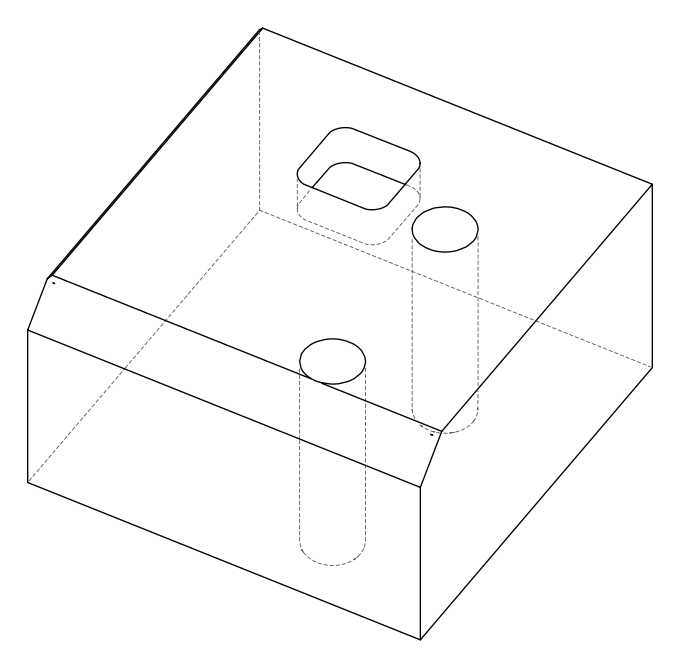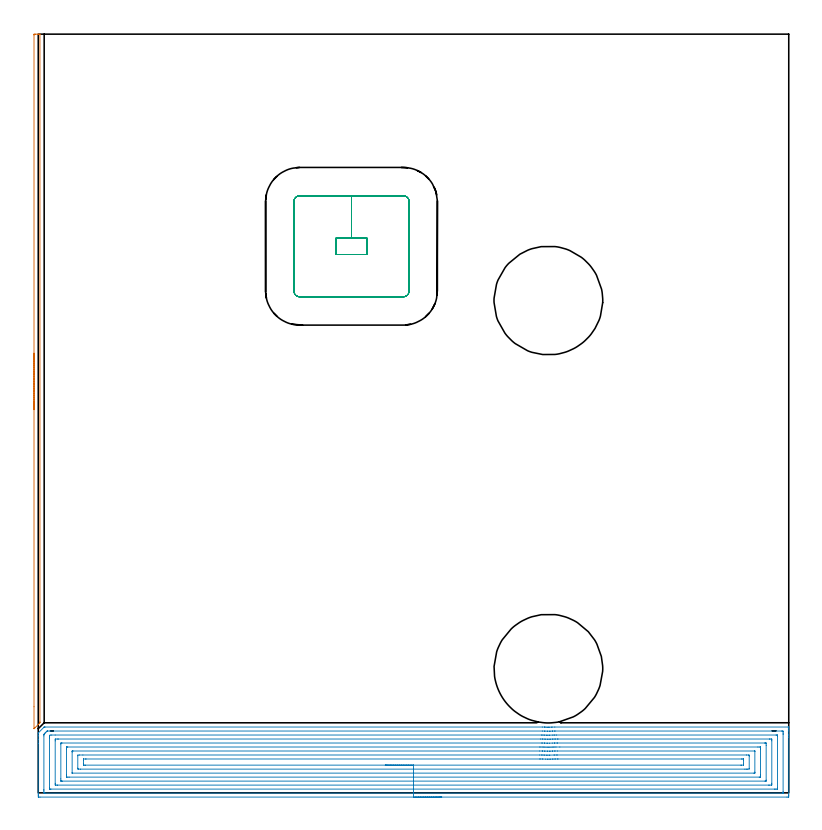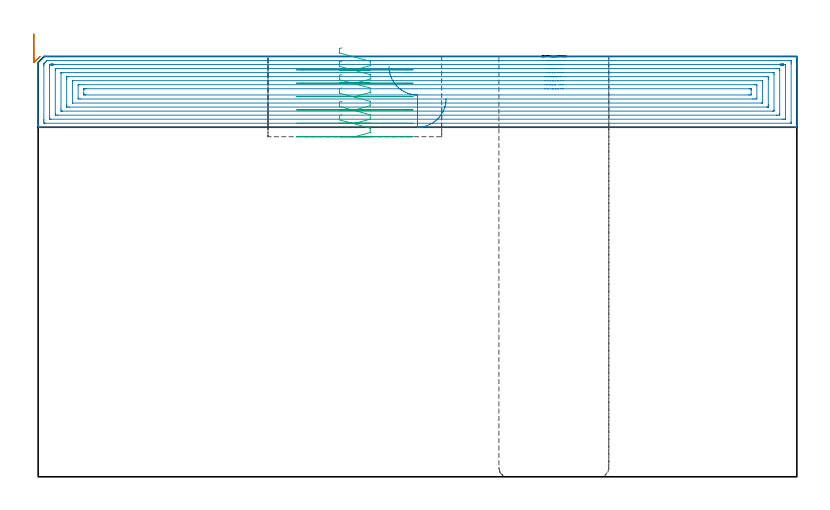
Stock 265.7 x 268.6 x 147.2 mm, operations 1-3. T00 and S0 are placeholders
(PLAN: 5 operations, 2 tool changes, 53.5 min)
(1 AREA_MILL | FG_CHAMFER_SURFACE | UGT0205_001 | 2.11 min | 545 mm3)
(2 AREA_MILL_1 | FG_CHAMFER_SURFACE_1 | UGT0205_001 | 19.53 min | 81699 mm3)
(3 MILL_RECTANGULAR_POCKET | POCKET_RECTANGULAR_STRAIGHT | UGT0201_136 | Follow Part, ap 5, ae 75% | 3.11 min | 91809 mm3)
(4 MILL_THROUGH_HOLE_FROM_SOLID_MATERIAL | STEP1HOLE | NXT0201_007 | Circular | 14.4 min | 170880 mm3)
(5 MILL_THROUGH_HOLE_FROM_SOLID_MATERIAL_1 | STEP1HOLE_1 | NXT0201_007 | Circular | 14.4 min | 170872 mm3)
(TOOL UGT0205_001 | Chamfer Mill 20 x 3 x 45 deg. | D20 FL50 Z2)
(TOOL UGT0201_136 | Carbide End Mill 20.0 | D20 FL30 Z4)
(TOOL NXT0201_007 | ENDMILL 25mm [R216.25-25050GCK54P 1620] | D25 R3 FL54 Z5)
(OP 1 AREA_MILL)
G17 G21 G94 G90
T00 M6
G54
G17 G0 G90 X-1.5 Y135.65 S1061 M3
G43 Z157.2 H0
Z155.1
G94 G1 Y135.688 Z154.229 F250.
Y135.802 Z153.364
Y135.991 Z152.512
Y136.253 Z151.68
Y136.587 Z150.874
Y136.99 Z150.1
Y137.459 Z149.364
Y137.99 Z148.672
Y138.579 Z148.029
Y139.222 Z147.44
Y139.914 Z146.909
Y140.65 Z146.44
Y141.424 Z146.037
Y142.23 Z145.703
Y143.062 Z145.441
Y143.914 Z145.252
Y144.779 Z145.138
Y145.65 Z145.1
Y268.289
X-1.497 Y268.434 Z145.103
X-1.491 Y268.598 Z145.105
X-1.228 Y268.6 Z145.368
X-0.896 Z145.699
X-0.232 Z146.368
X0.151 Z146.75
X0.544 Y268.592 Z147.136
X0.597 Y268.59 Z147.188
X0.6 Y268.434 Z147.2
Y25.099
X0.603 Y24.808 Z147.193
X0.594 Y24.793 Z147.19
X0.006 Y24.206 Z146.606
X-1.184 Y23.015 Z145.415
X-1.342 Y22.856 Z145.255
X-1.485 Y22.718 Z145.113
X-1.494 Y22.717 Z145.104
X-1.499 Y22.718 Z145.099
X-1.5 Y30.483 Z145.1
Y145.65
Y146.522 Z145.138
Y147.387 Z145.252
Y148.238 Z145.441
Y149.07 Z145.703
Y149.876 Z146.037
Y150.65 Z146.44
Y151.386 Z146.909
Y152.078 Z147.44
Y152.721 Z148.029
Y153.311 Z148.672
Y153.842 Z149.364
Y154.31 Z150.1
Y154.713 Z150.874
Y155.047 Z151.68
Y155.309 Z152.512
Y155.498 Z153.364
Y155.612 Z154.228
Y155.65 Z155.1
G0 Z157.2
M5
M2
(OP 2 AREA_MILL_1)
G17 G21 G94 G90
T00 M6
G54
G17 G0 G90 X142.85 Y-1.5 S1061 M3
G43 Z157.2 H0
Z132.4
G94 G1 X142.812 Z131.529 F250.
X142.698 Z130.664
X142.509 Z129.812
X142.247 Z128.98
X141.913 Z128.174
X141.51 Z127.4
X141.042 Z126.664
X140.51 Z125.972
X139.921 Z125.329
X139.278 Z124.74
X138.586 Z124.209
X137.85 Z123.74
X137.076 Z123.337
X136.27 Z123.003
X135.438 Z122.741
X134.587 Z122.552
X133.722 Z122.438
X132.85 Z122.4
X0.619
X0.143 Y-1.495 Z122.403
X0.009 Y-1.492 Z122.406
X0.005 Y-1.024 Z122.874
X0. Y-0.411 Z123.486
Y17.524 Z141.419
Y18.949 Z142.846
Y20.174 Z144.068
Y20.987 Z144.885
Y21.057 Z144.955
X0.002 Y21.192 Z145.088
X0.024 Y21.225 Z145.122
X2.064 Y23.265 Z147.163
X2.075 Y23.274 Z147.172
X2.105 Y23.297 Z147.186
X2.406 Y23.3 Z147.2
X178.443 Y23.298 Z147.198
X179.225 Y23.297 Z147.195
X179.309 Y23.294 Z147.192
X179.724 Y23.276 Z147.174
X180.154 Y23.261 Z147.16
X180.515 Y23.259 Z147.151
X180.728 Y23.256 Z147.15
X181.096 Y23.269 Z147.158
X181.736 Y23.282 Z147.182
X181.956 Y23.289 Z147.189
X182.883 Y23.3 Z147.2
X265.527
X265.691 Y23.297 Z147.188
X265.693 Y23.287 Z147.178
X265.7 Y22.932 Z146.831
Y22.623 Z146.523
Y21.94 Z145.835
Y20.716 Z144.613
Y20.174 Z144.068
Y19.562 Z143.457
Y-0.753 Z123.145
X265.697 Y-1.024 Z122.874
X265.691 Y-1.492 Z122.406
X265.557 Y-1.495 Z122.403
X265.081 Y-1.5 Z122.4
X132.85
Y-0.086 Z123.814
X2.406 Y-0.085 Z123.815
X2.35
X2.021 Y-0.079 Z123.821
X2.01 Y0.028 Z123.928
X2.003 Y0.258 Z124.158
X2.001 Y0.743 Z124.643
X2. Y1.145 Z125.045
X2.001 Y20.174 Z144.074
X2.002 Y20.573 Z144.473
X2.009 Y20.696 Z144.596
X2.013 Y20.752 Z144.652
X2.356 Y21.107 Z145.007
X2.406 Y21.157 Z145.057
X2.801 Y21.55 Z145.45
X2.97 Y21.715 Z145.615
X3.107 Y21.845 Z145.745
X3.148 Y21.879 Z145.779
X3.196 Y21.881 Z145.781
X3.3 Y21.885 Z145.785
X3.355
X4.193 Y21.886 Z145.786
X178.474 Y21.883 Z145.783
X179.309 Y21.874 Z145.774
X179.378 Y21.873 Z145.773
X180.203 Y21.848 Z145.748
X180.298 Y21.846 Z145.746
X181.096 Y21.85 Z145.75
X181.186 Y21.852 Z145.752
X181.99 Y21.873 Z145.773
X182.056 Y21.874 Z145.774
X182.883 Y21.885 Z145.785
X182.939
X263.294
X263.35
X263.679 Y21.879 Z145.779
X263.69 Y21.772 Z145.672
X263.697 Y21.542 Z145.442
X263.699 Y21.057 Z144.957
X263.7 Y20.656 Z144.556
X263.699 Y0.342 Z124.242
X263.692 Y-0.06 Z123.84
X263.69 Y-0.08 Z123.82
X263.685 Y-0.082 Z123.818
X263.66 Y-0.084 Z123.816
X263.608 Y-0.085 Z123.815
X263.503 Y-0.086 Z123.814
X132.85
Y1.329 Z125.229
X4.494
X4.193 Y1.331 Z125.231
X4.093 Y1.332 Z125.232
X4.022 Y1.335 Z125.235
X4.01 Y1.435 Z125.335
X4.005 Y1.626 Z125.526
X4.001 Y1.816 Z125.716
X4. Y19.481 Z143.381
X4.007 Y20.174 Z144.074
X4.01 Y20.269 Z144.169
X4.019 Y20.308 Z144.208
X4.038 Y20.327 Z144.227
X4.193 Y20.464 Z144.364
X4.788 Y20.469 Z144.369
X5.98 Y20.472 Z144.372
X178.118 Y20.469 Z144.369
X178.416 Y20.467 Z144.367
X179.019 Y20.461 Z144.361
X179.309 Y20.456 Z144.356
X179.932 Y20.441 Z144.341
X180.203 Y20.437 Z144.337
X180.831 Y20.436 Z144.336
X181.096 Y20.439 Z144.339
X181.99 Y20.456 Z144.356
X182.589 Y20.465 Z144.365
X182.883 Y20.468 Z144.368
X183.477 Y20.47 Z144.37
X261.206 Y20.471 Z144.371
X261.507 Y20.469 Z144.369
X261.607 Y20.468 Z144.368
X261.678 Y20.465 Z144.365
X261.69 Y20.364 Z144.264
X261.695 Y20.174 Z144.074
X261.699 Y19.984 Z143.884
Y1.626 Z125.526
X261.698 Y1.437 Z125.337
X261.691 Y1.372 Z125.272
X261.686 Y1.335 Z125.235
X261.656 Y1.334 Z125.234
X261.507 Y1.331 Z125.231
X260.914 Y1.329 Z125.229
X260.613
X132.85
Y2.743 Z126.643
X6.874
X6.636 Y2.744 Z126.644
X6.125 Y2.75 Z126.65
X6.01 Y2.756 Z126.656
X6.006 Y2.957 Z126.857
X6. Y3.373 Z127.273
Y18.407 Z142.307
X6.006 Y18.839 Z142.739
X6.01 Y19.048 Z142.948
X6.222 Y19.052 Z142.952
X6.874 Y19.056 Z142.956
X7.11 Y19.057 Z142.957
X177.761 Y19.055 Z142.955
X178.416 Y19.053 Z142.953
X178.658 Y19.051 Z142.951
X179.309 Y19.04 Z142.94
X179.568 Y19.035 Z142.935
X180.203 Y19.023 Z142.923
X180.476 Y19.021 Z142.921
X181.096 Y19.024 Z142.924
X181.362 Y19.028 Z142.928
X181.99 Y19.041 Z142.941
X182.238 Y19.046 Z142.946
X182.883 Y19.054 Z142.954
X183.121 Y19.055 Z142.955
X183.777 Y19.057 Z142.957
X184.013
X258.826
X259.064 Y19.056 Z142.956
X259.575 Y19.05 Z142.95
X259.69 Y19.044 Z142.944
X259.694 Y18.843 Z142.743
X259.7 Y18.427 Z142.327
Y3.393 Z127.293
X259.694 Y2.961 Z126.861
X259.69 Y2.752 Z126.652
X259.478 Y2.748 Z126.648
X258.826 Y2.744 Z126.644
X258.59 Y2.743 Z126.643
X132.85
Y4.157 Z128.057
X8.54
X8.3 Y4.158 Z128.058
X8.14 Y4.161 Z128.061
X8.019 Y4.164 Z128.064
X8.01 Y4.184 Z128.084
X8.007 Y4.276 Z128.176
X8. Y4.928 Z128.828
X8.001 Y17.293 Z141.193
X8.006 Y17.524 Z141.424
X8.01 Y17.604 Z141.504
X8.027 Y17.636 Z141.536
X8.18 Y17.639 Z141.539
X8.42 Y17.642 Z141.542
X178.298 Y17.641 Z141.541
X178.416 Y17.64 Z141.54
X179.203 Y17.63 Z141.53
X179.309 Y17.627 Z141.527
X180.122 Y17.605 Z141.505
X180.203 Y17.604 Z141.504
X181.014 Y17.606 Z141.506
X181.99 Y17.627 Z141.527
X182.767 Y17.64 Z141.54
X182.883
X183.657 Y17.643 Z141.543
X183.777
X257.16
X257.4 Y17.642 Z141.542
X257.56 Y17.639 Z141.539
X257.681 Y17.636 Z141.536
X257.69 Y17.616 Z141.516
X257.693 Y17.524 Z141.424
X257.7 Y16.872 Z140.772
X257.699 Y4.507 Z128.407
X257.694 Y4.276 Z128.176
X257.69 Y4.196 Z128.096
X257.674 Y4.164 Z128.064
X257.52 Y4.161 Z128.061
X257.28 Y4.158 Z128.058
X132.85 Y4.157 Z128.057
Y5.571 Z129.471
X10.924
X10.447 Y5.573 Z129.473
X10.025 Y5.576 Z129.476
X10.01 Y5.579 Z129.479
X10.004 Y5.597 Z129.497
X10.001 Y6.042 Z129.942
X10. Y6.484 Z130.384
Y15.317 Z139.217
X10.002 Y15.758 Z139.658
X10.006 Y16.195 Z140.095
X10.011 Y16.222 Z140.122
X10.032 Y16.224 Z140.124
X10.09 Y16.227 Z140.127
X10.209 Y16.228 Z140.128
X10.447 Y16.229 Z140.129
X177.523 Y16.227 Z140.127
X177.942 Y16.226 Z140.126
X178.416 Y16.223 Z140.123
X178.844 Y16.218 Z140.118
X179.309 Y16.21 Z140.11
X179.754 Y16.201 Z140.101
X180.203 Y16.195 Z140.095
X180.656 Y16.193 Z140.093
X181.096 Y16.196 Z140.096
X181.54 Y16.203 Z140.103
X181.99 Y16.211 Z140.111
X182.417 Y16.218 Z140.118
X182.883 Y16.224 Z140.124
X183.302 Y16.227 Z140.127
X184.67 Y16.228 Z140.128
X254.776 Y16.229 Z140.129
X255.253 Y16.227 Z140.127
X255.675 Y16.224 Z140.124
X255.69 Y16.221 Z140.121
X255.696 Y16.203 Z140.103
X255.699 Y15.758 Z139.658
X255.7 Y15.316 Z139.216
Y6.483 Z130.383
X255.698 Y6.042 Z129.942
X255.695 Y5.605 Z129.505
X255.69 Y5.578 Z129.478
X255.669 Y5.576 Z129.476
X255.61 Y5.573 Z129.473
X255.491 Y5.572 Z129.472
X255.253 Y5.571 Z129.471
X132.85
Y6.985 Z130.885
X12.173 Y6.986 Z130.886
X12.043 Y6.99 Z130.89
X12.016 Y6.992 Z130.892
X12.009 Y7.006 Z130.906
X12.003 Y7.029 Z130.929
X12.001 Y7.054 Z130.954
X12. Y14.454 Z138.354
X12.002 Y14.609 Z138.509
X12.006 Y14.732 Z138.632
X12.01 Y14.808 Z138.708
X12.027 Y14.81 Z138.71
X12.234 Y14.814 Z138.714
X12.295
X177.523 Y14.813 Z138.713
X178.416 Y14.811 Z138.711
X178.48
X179.309 Y14.796 Z138.696
X179.39 Y14.794 Z138.694
X180.203 Y14.776 Z138.676
X180.303 Y14.775 Z138.675
X181.096 Y14.778 Z138.678
X181.193 Y14.779 Z138.679
X181.99 Y14.797 Z138.697
X182.066 Y14.799 Z138.699
X182.883 Y14.812 Z138.712
X182.946 Y14.813 Z138.713
X183.838 Y14.814 Z138.714
X253.527
X253.657 Y14.81 Z138.71
X253.684 Y14.808 Z138.708
X253.691 Y14.794 Z138.694
X253.697 Y14.771 Z138.671
X253.699 Y14.746 Z138.646
X253.7 Y7.346 Z131.246
X253.698 Y7.191 Z131.091
X253.694 Y7.068 Z130.968
X253.69 Y6.992 Z130.892
X253.673 Y6.99 Z130.89
X253.466 Y6.986 Z130.886
X253.405 Y6.985 Z130.885
X132.85
Y8.4 Z132.3
X14.915
X14.314 Y8.403 Z132.303
X14.021 Y8.407 Z132.307
X14.002 Y8.692 Z132.592
X14.001 Y8.712 Z132.612
Y13.128 Z137.028
X14.021 Y13.393 Z137.293
X14.621 Y13.399 Z137.299
X15.808 Y13.4 Z137.3
X177.523 Y13.398 Z137.298
X178.124 Y13.397 Z137.297
X178.416 Y13.394 Z137.294
X179.028 Y13.386 Z137.286
X179.309 Y13.38 Z137.28
X179.941 Y13.367 Z137.267
X180.203 Y13.365 Z137.265
X180.838 Y13.364 Z137.264
X181.096 Y13.366 Z137.266
X182.596 Y13.392 Z137.292
X182.883 Y13.395 Z137.295
X183.482 Y13.399 Z137.299
X183.777 Y13.4 Z137.3
X250.785
X251.387 Y13.397 Z137.297
X251.679 Y13.393 Z137.293
X251.698 Y13.108 Z137.008
X251.7 Y13.088 Z136.988
X251.699 Y8.672 Z132.572
X251.679 Y8.407 Z132.307
X251.079 Y8.401 Z132.301
X250.785 Y8.4 Z132.3
X250.188
X132.85
Y9.814 Z133.714
X16.702
X16.459 Y9.815 Z133.715
X16.026 Y9.821 Z133.721
X16.01 Y9.823 Z133.723
X16.007 Y9.848 Z133.748
X16.003 Y9.908 Z133.808
X16.001 Y10.028 Z133.928
X16. Y10.269 Z134.169
X16.002 Y11.688 Z135.588
X16.006 Y11.862 Z135.762
X16.01 Y11.948 Z135.848
X16.015 Y11.98 Z135.88
X16.055 Y11.981 Z135.881
X16.702 Y11.985 Z135.885
X16.943 Y11.986 Z135.886
X177.523 Y11.984 Z135.884
X177.767 Y11.983 Z135.883
X178.416 Y11.98 Z135.88
X178.667 Y11.977 Z135.877
X179.577 Y11.96 Z135.86
X180.203 Y11.951 Z135.851
X180.482 Y11.949 Z135.849
X181.096 Y11.952 Z135.852
X181.369 Y11.955 Z135.855
X181.99 Y11.967 Z135.867
X182.246 Y11.971 Z135.871
X182.883 Y11.981 Z135.881
X183.128 Y11.983 Z135.883
X183.777 Y11.985 Z135.885
X184.019 Y11.986 Z135.886
X248.998
X249.242 Y11.985 Z135.885
X249.674 Y11.979 Z135.879
X249.69 Y11.977 Z135.877
X249.693 Y11.952 Z135.852
X249.697 Y11.892 Z135.792
X249.699 Y11.772 Z135.672
X249.7 Y11.531 Z135.431
X249.698 Y10.112 Z134.012
X249.695 Y9.938 Z133.838
X249.69 Y9.852 Z133.752
X249.685 Y9.82 Z133.72
X249.645 Y9.819 Z133.719
X248.998 Y9.815 Z133.715
X248.757 Y9.814 Z133.714
X132.85
X131.978 Z133.752
X131.114 Z133.866
X130.262 Z134.055
X129.43 Z134.317
X128.624 Z134.651
X127.85 Z135.054
X127.114 Z135.522
X126.422 Z136.053
X125.779 Z136.643
X125.19 Z137.286
X124.659 Z137.978
X124.19 Z138.714
X123.787 Z139.488
X123.453 Z140.294
X123.191 Z141.126
X123.002 Z141.977
X122.888 Z142.842
X122.85 Z143.714
G0 Z157.2
M5
M2
(OP 3 MILL_RECTANGULAR_POCKET)
G17 G21 G94 G90
T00 M6
G54
G17 G0 G90 X106.375 Y196.4 S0 M3
G43 Z157.2 H0
Z150.2
G94 G1 X105.5 Z149.966 F250.
Y190.6 Z148.411
X116.3 Z145.518
Y196.4 Z143.964
X110.9 Z142.517
X105.5 F500.
Y190.6
X116.3
Y196.4
X110.9
Y211.4
X92.6
G3 X90.5 Y209.3 R2.1
G1 Y177.7
G3 X92.6 Y175.6 R2.1
G1 X129.2
G3 X131.3 Y177.7 R2.1
G1 Y209.3
G3 X129.2 Y211.4 R2.1
G1 X110.9
X109.9
G0 X106.375 Y196.4 Z145.517
G1 X105.5 Z145.282 F250.
Y190.6 Z143.728
X116.3 Z140.834
Y196.4 Z139.28
X110.9 Z137.833
X105.5 F500.
Y190.6
X116.3
Y196.4
X110.9
Y211.4
X92.6
G3 X90.5 Y209.3 R2.1
G1 Y177.7
G3 X92.6 Y175.6 R2.1
G1 X129.2
G3 X131.3 Y177.7 R2.1
G1 Y209.3
G3 X129.2 Y211.4 R2.1
G1 X110.9
X109.9
G0 X106.375 Y196.4 Z140.833
G1 X105.5 Z140.599 F250.
Y190.6 Z139.045
X116.3 Z136.151
Y196.4 Z134.597
X110.9 Z133.15
X105.5 F500.
Y190.6
X116.3
Y196.4
X110.9
Y211.4
X92.6
G3 X90.5 Y209.3 R2.1
G1 Y177.7
G3 X92.6 Y175.6 R2.1
G1 X129.2
G3 X131.3 Y177.7 R2.1
G1 Y209.3
G3 X129.2 Y211.4 R2.1
G1 X110.9
X109.9
G0 X106.375 Y196.4 Z136.15
G1 X105.5 Z135.916 F250.
Y190.6 Z134.362
X116.3 Z131.468
Y196.4 Z129.914
X110.9 Z128.467
X105.5 F500.
Y190.6
X116.3
Y196.4
X110.9
Y211.4
X92.6
G3 X90.5 Y209.3 R2.1
G1 Y177.7
G3 X92.6 Y175.6 R2.1
G1 X129.2
G3 X131.3 Y177.7 R2.1
G1 Y209.3
G3 X129.2 Y211.4 R2.1
G1 X110.9
X109.9
G0 X106.375 Y196.4 Z131.467
G1 X105.5 Z131.232 F250.
Y190.6 Z129.678
X116.3 Z126.784
Y196.4 Z125.23
X110.9 Z123.783
X105.5 F500.
Y190.6
X116.3
Y196.4
X110.9
Y211.4
X92.6
G3 X90.5 Y209.3 R2.1
G1 Y177.7
G3 X92.6 Y175.6 R2.1
G1 X129.2
G3 X131.3 Y177.7 R2.1
G1 Y209.3
G3 X129.2 Y211.4 R2.1
G1 X110.9
X109.9
G0 X106.375 Y196.4 Z126.783
G1 X105.5 Z126.549 F250.
Y190.6 Z124.995
X116.3 Z122.101
Y196.4 Z120.547
X110.9 Z119.1
X105.5 F500.
Y190.6
X116.3
Y196.4
X110.9
Y211.4
X92.6
G3 X90.5 Y209.3 R2.1
G1 Y177.7
G3 X92.6 Y175.6 R2.1
G1 X129.2
G3 X131.3 Y177.7 R2.1
G1 Y209.3
G3 X129.2 Y211.4 R2.1
G1 X110.9
X109.9
G0 Z157.2
M5
M2
